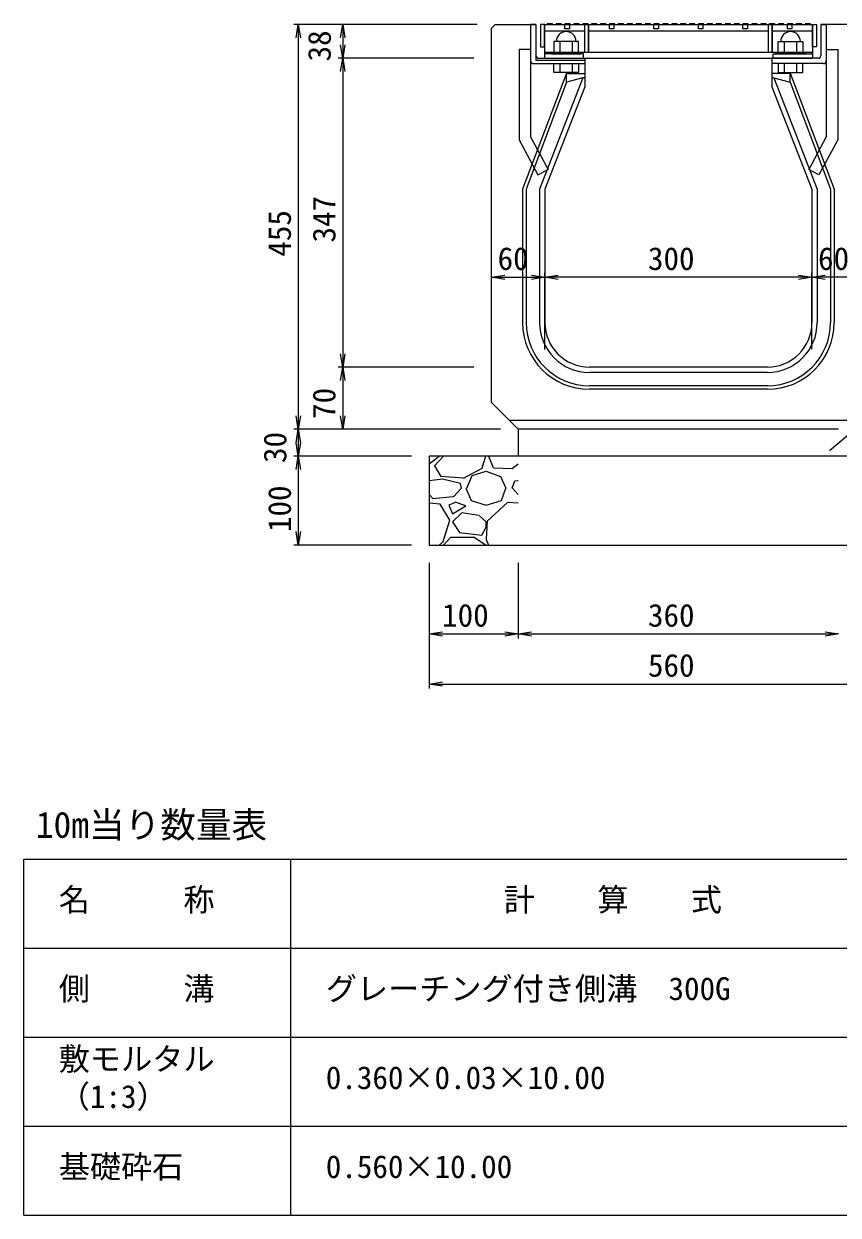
# Model space of a CAD drawing. Units: millimetres on the paper, with parts at other scales. Extents: x 0 to 841, y 0 to 594.
# Drawn here: x 452.3 to 543.7, y 345.7 to 479.6 of the extents above; entities that cross this region are included whole.
import ezdxf
from ezdxf.enums import TextEntityAlignment as Align

# ---------------------------------------------------------------- set-up
doc = ezdxf.new("R2010")
doc.units = ezdxf.units.MM
for name, color, linetype, lineweight in [('D-MTR-FRAM（材料表図枠）', 2, 'Continuous', 18), ('D-STR-DIM（寸法）', 7, 'Continuous', 18), ('D-STR-HTXT（旗揚げ）', 7, 'Continuous', 18), ('D-STR-STR1（構造物）', 7, 'Continuous', 18), ('D-STR-STRn（構造物）', 7, 'Continuous', 18), ('D-STR（構造物外形線）', 1, 'Continuous', 18)]:
    doc.layers.add(name, color=color, linetype=linetype, lineweight=lineweight)
doc.layers.add('D-MTR-TXT(文字列）', color=7, linetype='Continuous')
doc.layers.add('D-MTR（材料表タイトル）', color=7, linetype='Continuous')
doc.styles.add('ＭＳ ゴシック', font='')
doc.styles.get('ＭＳ ゴシック').set_extended_font_data('MS Gothic')

msp = doc.modelspace()

# ---------------------------------------------------------------- linework, layer by layer
at = {"layer": 'D-MTR-FRAM（材料表図枠）'}
for p, q in [((452.252, 385.703), (592.252, 385.703)), ((452.252, 345.703), (452.252, 385.703)), ((482.252, 345.703), (482.252, 385.703)), ((452.252, 375.703), (592.252, 375.703)), ((452.252, 365.703), (592.252, 365.703)), ((452.252, 355.703), (592.252, 355.703)), ((452.252, 345.703), (592.252, 345.703))]:
    msp.add_line(p, q, dxfattribs=at)
at = {"layer": 'D-STR-DIM（寸法）'}
for p, q in [((503.189, 479.515), (482.579, 479.515)), ((482.829, 478.015), (483.079, 479.515)), ((483.079, 479.515), (483.079, 479.315)), ((483.079, 479.515), (483.329, 478.015)), ((483.079, 479.315), (483.079, 434.215)), ((503.189, 479.515), (487.582, 479.515)), ((487.832, 478.015), (488.082, 479.515)), ((488.082, 479.515), (488.082, 479.315)), ((488.082, 479.515), (488.332, 478.015)), ((488.082, 479.315), (488.082, 475.915)), ((488.082, 475.715), (487.832, 477.215)), ((488.332, 477.215), (488.082, 475.715)), ((514.574, 477.615), (511.803, 477.615)), ((511.803, 477.615), (511.803, 476.365)), ((512.496, 476.365), (512.496, 477.615)), ((513.881, 476.365), (513.881, 477.615)), ((514.574, 476.365), (514.574, 477.615)), ((537.003, 477.615), (539.774, 477.615)), ((537.003, 476.365), (537.003, 477.615)), ((537.696, 476.365), (537.696, 477.615)), ((539.081, 476.365), (539.081, 477.615)), ((539.774, 477.615), (539.774, 476.365)), ((502.789, 475.715), (487.582, 475.715)), ((502.789, 475.715), (487.582, 475.715)), ((487.832, 474.215), (488.082, 475.715)), ((488.082, 475.715), (488.082, 475.915)), ((488.082, 475.715), (488.082, 475.515)), ((488.082, 475.715), (488.332, 474.215)), ((488.082, 475.515), (488.082, 441.215)), ((514.839, 476.365), (511.539, 476.365)), ((511.539, 476.365), (511.539, 476.215)), ((511.539, 476.215), (513.189, 476.215)), ((511.803, 476.365), (514.574, 476.365)), ((513.189, 476.215), (514.839, 476.215)), ((514.839, 476.215), (514.839, 476.365)), ((536.739, 476.365), (540.039, 476.365)), ((536.739, 476.215), (536.739, 476.365)), ((538.389, 476.215), (536.739, 476.215)), ((539.774, 476.365), (537.003, 476.365)), ((540.039, 476.215), (538.389, 476.215)), ((540.039, 476.365), (540.039, 476.215)), ((511.803, 475.115), (514.574, 475.115)), ((511.803, 474.115), (511.803, 475.115)), ((514.574, 474.115), (511.803, 474.115)), ((512.496, 474.115), (512.496, 475.115)), ((513.881, 474.115), (513.881, 475.115)), ((514.574, 475.115), (514.574, 474.115)), ((539.774, 475.115), (537.003, 475.115)), ((537.003, 475.115), (537.003, 474.115)), ((537.003, 474.115), (539.774, 474.115)), ((537.696, 474.115), (537.696, 475.115)), ((539.081, 474.115), (539.081, 475.115)), ((539.774, 474.115), (539.774, 475.115)), ((504.789, 443.015), (504.789, 451.6)), ((504.789, 451.1), (506.289, 451.35)), ((509.289, 451.35), (510.789, 451.1)), ((510.789, 443.015), (510.789, 451.6)), ((510.789, 442.975), (510.789, 451.6)), ((510.789, 451.1), (512.289, 451.35)), ((539.289, 451.35), (540.789, 451.1)), ((540.789, 443.015), (540.789, 451.6)), ((540.789, 443.015), (540.789, 451.6)), ((540.789, 451.1), (542.289, 451.35)), ((504.789, 451.1), (504.989, 451.1)), ((506.289, 450.85), (504.789, 451.1)), ((504.989, 451.1), (510.589, 451.1)), ((510.789, 451.1), (509.289, 450.85)), ((510.789, 451.1), (510.589, 451.1)), ((510.789, 451.1), (510.989, 451.1)), ((512.289, 450.85), (510.789, 451.1)), ((540.589, 451.1), (510.989, 451.1)), ((540.789, 451.1), (539.289, 450.85)), ((540.789, 451.1), (540.589, 451.1)), ((540.789, 451.1), (540.989, 451.1)), ((542.289, 450.85), (540.789, 451.1)), ((546.589, 451.1), (540.989, 451.1)), ((488.082, 441.015), (487.832, 442.515)), ((488.332, 442.515), (488.082, 441.015)), ((502.789, 441.015), (487.582, 441.015)), ((502.789, 441.015), (487.582, 441.015)), ((487.832, 439.515), (488.082, 441.015)), ((488.082, 441.015), (488.082, 441.215)), ((488.082, 441.015), (488.082, 440.815)), ((488.082, 441.015), (488.332, 439.515)), ((488.082, 440.815), (488.082, 434.215)), ((483.079, 434.015), (482.829, 435.515)), ((483.329, 435.515), (483.079, 434.015)), ((488.082, 434.015), (487.832, 435.515)), ((488.332, 435.515), (488.082, 434.015)), ((505.789, 434.015), (482.579, 434.015)), ((505.789, 434.015), (482.579, 434.015)), ((482.829, 432.515), (483.079, 434.015)), ((483.079, 434.015), (483.079, 434.215)), ((483.079, 434.015), (483.079, 433.815)), ((483.079, 434.015), (483.329, 432.515)), ((483.079, 433.815), (483.079, 431.215)), ((505.789, 434.015), (487.582, 434.015)), ((488.082, 434.015), (488.082, 434.215)), ((483.079, 431.015), (482.829, 432.515)), ((483.329, 432.515), (483.079, 431.015)), ((483.079, 431.015), (483.079, 431.215)), ((495.789, 431.015), (482.579, 431.015)), ((495.789, 431.015), (482.579, 431.015)), ((482.829, 429.515), (483.079, 431.015)), ((483.079, 431.015), (483.079, 430.815)), ((483.079, 431.015), (483.329, 429.515)), ((483.079, 430.815), (483.079, 421.215)), ((483.079, 421.015), (482.829, 422.515)), ((483.329, 422.515), (483.079, 421.015)), ((495.789, 421.015), (482.579, 421.015)), ((483.079, 421.015), (483.079, 421.215)), ((497.789, 419.015), (497.789, 404.893)), ((497.789, 419.015), (497.789, 410.515)), ((507.789, 419.015), (507.789, 410.515)), ((507.789, 419.015), (507.789, 410.515)), ((497.789, 411.015), (499.289, 411.265)), ((506.289, 411.265), (507.789, 411.015)), ((507.789, 411.015), (509.289, 411.265)), ((542.289, 411.265), (543.789, 411.015)), ((497.789, 411.015), (497.989, 411.015)), ((499.289, 410.765), (497.789, 411.015)), ((497.989, 411.015), (507.589, 411.015)), ((507.789, 411.015), (506.289, 410.765)), ((507.789, 411.015), (507.589, 411.015)), ((507.789, 411.015), (507.989, 411.015)), ((509.289, 410.765), (507.789, 411.015)), ((507.989, 411.015), (543.589, 411.015)), ((543.789, 411.015), (542.289, 410.765)), ((543.789, 411.015), (543.589, 411.015)), ((497.789, 405.393), (499.289, 405.643)), ((497.789, 405.393), (497.989, 405.393)), ((499.289, 405.143), (497.789, 405.393)), ((497.989, 405.393), (553.589, 405.393))]:
    msp.add_line(p, q, dxfattribs=at)
for centre in [(513.189, 477.615), (538.389, 477.615)]:
    msp.add_arc(centre, 1.1, 0, 180, dxfattribs=at)
at = {"layer": 'D-STR-HTXT（旗揚げ）'}
msp.add_line((542.769, 431.649), (554.686, 441.662), dxfattribs=at)
at = {"layer": 'D-STR-STR1（構造物）'}
for p, q in [((509.189, 479.515), (509.189, 466.883)), ((509.789, 479.515), (509.189, 479.515)), ((509.189, 479.515), (509.789, 479.515)), ((509.789, 479.515), (509.789, 476.015)), ((510.739, 479.515), (510.289, 479.515)), ((510.289, 479.515), (510.289, 477.015)), ((510.789, 479.515), (510.289, 479.515)), ((510.739, 477.015), (510.739, 479.515)), ((510.739, 479.515), (510.739, 475.715)), ((510.739, 479.515), (515.239, 479.515)), ((511.039, 479.585), (511.039, 479.515)), ((511.639, 479.585), (511.039, 479.585)), ((511.639, 479.515), (511.639, 479.585)), ((512.039, 479.585), (512.039, 479.515)), ((512.639, 479.585), (512.039, 479.585)), ((512.639, 479.515), (512.639, 479.585)), ((513.039, 479.585), (513.039, 479.515)), ((513.639, 479.585), (513.039, 479.585)), ((513.039, 479.015), (513.039, 479.515)), ((513.039, 479.515), (513.539, 479.515)), ((513.539, 479.515), (513.539, 479.015)), ((513.639, 479.515), (513.639, 479.585)), ((514.039, 479.585), (514.039, 479.515)), ((514.639, 479.585), (514.039, 479.585)), ((514.639, 479.515), (514.639, 479.585)), ((515.039, 479.585), (515.039, 479.515)), ((515.639, 479.585), (515.039, 479.585)), ((515.239, 479.515), (515.239, 476.415)), ((515.689, 479.515), (515.239, 479.515)), ((515.239, 479.515), (515.239, 476.415)), ((515.239, 479.515), (515.689, 479.515)), ((515.639, 479.515), (515.639, 479.585)), ((515.689, 479.515), (515.689, 476.415)), ((515.689, 476.415), (515.689, 479.515)), ((515.689, 479.515), (535.889, 479.515)), ((516.039, 479.585), (516.039, 479.515)), ((516.639, 479.585), (516.039, 479.585)), ((516.639, 479.515), (516.639, 479.585)), ((517.039, 479.585), (517.039, 479.515)), ((517.639, 479.585), (517.039, 479.585)), ((517.639, 479.515), (517.639, 479.585)), ((518.039, 479.585), (518.039, 479.515)), ((518.639, 479.585), (518.039, 479.585)), ((518.039, 479.015), (518.039, 479.515)), ((518.039, 479.515), (518.539, 479.515)), ((518.539, 479.515), (518.539, 479.015)), ((518.639, 479.515), (518.639, 479.585)), ((519.039, 479.585), (519.039, 479.515)), ((519.639, 479.585), (519.039, 479.585)), ((519.639, 479.515), (519.639, 479.585)), ((520.039, 479.585), (520.039, 479.515)), ((520.639, 479.585), (520.039, 479.585)), ((520.639, 479.515), (520.639, 479.585)), ((521.039, 479.585), (521.039, 479.515)), ((521.639, 479.585), (521.039, 479.585)), ((521.639, 479.515), (521.639, 479.585)), ((522.039, 479.585), (522.039, 479.515)), ((522.639, 479.585), (522.039, 479.585)), ((522.639, 479.515), (522.639, 479.585)), ((523.039, 479.585), (523.039, 479.515)), ((523.639, 479.585), (523.039, 479.585)), ((523.039, 479.015), (523.039, 479.515)), ((523.039, 479.515), (523.539, 479.515)), ((523.539, 479.515), (523.539, 479.015)), ((523.639, 479.515), (523.639, 479.585)), ((524.039, 479.585), (524.039, 479.515)), ((524.639, 479.585), (524.039, 479.585)), ((524.639, 479.515), (524.639, 479.585)), ((525.039, 479.585), (525.039, 479.515)), ((525.639, 479.585), (525.039, 479.585)), ((525.639, 479.515), (525.639, 479.585)), ((526.039, 479.585), (526.039, 479.515)), ((526.639, 479.585), (526.039, 479.585)), ((526.639, 479.515), (526.639, 479.585)), ((527.039, 479.585), (527.039, 479.515)), ((527.639, 479.585), (527.039, 479.585)), ((527.639, 479.515), (527.639, 479.585)), ((528.039, 479.585), (528.039, 479.515)), ((528.639, 479.585), (528.039, 479.585)), ((528.039, 479.015), (528.039, 479.515)), ((528.039, 479.515), (528.539, 479.515)), ((528.539, 479.515), (528.539, 479.015)), ((528.639, 479.515), (528.639, 479.585)), ((529.039, 479.585), (529.039, 479.515)), ((529.639, 479.585), (529.039, 479.585)), ((529.639, 479.515), (529.639, 479.585)), ((530.039, 479.585), (530.039, 479.515)), ((530.639, 479.585), (530.039, 479.585)), ((530.639, 479.515), (530.639, 479.585)), ((531.039, 479.585), (531.039, 479.515)), ((531.639, 479.585), (531.039, 479.585)), ((531.639, 479.515), (531.639, 479.585)), ((532.039, 479.585), (532.039, 479.515)), ((532.639, 479.585), (532.039, 479.585)), ((532.639, 479.515), (532.639, 479.585)), ((533.039, 479.585), (533.039, 479.515)), ((533.639, 479.585), (533.039, 479.585)), ((533.039, 479.015), (533.039, 479.515)), ((533.039, 479.515), (533.539, 479.515)), ((533.539, 479.515), (533.539, 479.015)), ((533.639, 479.515), (533.639, 479.585)), ((534.039, 479.585), (534.039, 479.515)), ((534.639, 479.585), (534.039, 479.585)), ((534.639, 479.515), (534.639, 479.585)), ((535.039, 479.585), (535.039, 479.515)), ((535.639, 479.585), (535.039, 479.585)), ((535.639, 479.515), (535.639, 479.585)), ((535.789, 479.515), (535.889, 479.365)), ((535.889, 479.515), (535.889, 476.415)), ((536.339, 479.515), (535.889, 479.515)), ((535.889, 479.515), (535.889, 476.415)), ((535.889, 479.515), (536.339, 479.515)), ((536.039, 479.585), (536.039, 479.515)), ((536.639, 479.585), (536.039, 479.585)), ((536.339, 479.515), (536.339, 476.415)), ((536.339, 476.415), (536.339, 479.515)), ((536.339, 479.515), (540.839, 479.515)), ((536.639, 479.515), (536.639, 479.585)), ((537.039, 479.585), (537.039, 479.515)), ((537.639, 479.585), (537.039, 479.585)), ((537.639, 479.515), (537.639, 479.585)), ((538.039, 479.585), (538.039, 479.515)), ((538.639, 479.585), (538.039, 479.585)), ((538.039, 479.015), (538.039, 479.515)), ((538.039, 479.515), (538.539, 479.515)), ((538.539, 479.515), (538.539, 479.015)), ((538.639, 479.515), (538.639, 479.585)), ((539.039, 479.585), (539.039, 479.515)), ((539.639, 479.585), (539.039, 479.585)), ((539.639, 479.515), (539.639, 479.585)), ((540.039, 479.585), (540.039, 479.515)), ((540.639, 479.585), (540.039, 479.585)), ((540.639, 479.515), (540.639, 479.585)), ((540.789, 479.515), (541.289, 479.515)), ((540.839, 479.515), (541.289, 479.515)), ((540.839, 477.015), (540.839, 479.515)), ((540.839, 479.515), (540.839, 475.715)), ((541.289, 479.515), (541.289, 477.015)), ((541.789, 479.515), (542.389, 479.515)), ((542.389, 479.515), (541.789, 479.515)), ((541.789, 479.515), (541.789, 476.015)), ((542.389, 479.515), (542.389, 466.883)), ((509.189, 478.615), (509.189, 475.415)), ((510.739, 478.815), (515.239, 478.815)), ((513.539, 479.015), (513.039, 479.015)), ((515.689, 478.815), (535.889, 478.815)), ((518.539, 479.015), (518.039, 479.015)), ((523.539, 479.015), (523.039, 479.015)), ((528.539, 479.015), (528.039, 479.015)), ((533.539, 479.015), (533.039, 479.015)), ((536.339, 478.815), (540.839, 478.815)), ((538.539, 479.015), (538.039, 479.015)), ((542.389, 478.615), (542.389, 475.415)), ((509.189, 476.692), (507.889, 476.692)), ((507.889, 476.692), (507.889, 466.556)), ((510.289, 477.015), (510.739, 477.015)), ((541.289, 477.015), (540.839, 477.015)), ((542.389, 476.692), (543.689, 476.692)), ((543.689, 476.692), (543.689, 466.556)), ((510.089, 475.715), (540.839, 475.715)), ((510.739, 476.415), (515.239, 476.415)), ((510.739, 476.215), (510.739, 475.715)), ((515.139, 476.215), (510.739, 476.215)), ((510.739, 475.715), (515.139, 475.715)), ((515.139, 475.715), (515.139, 476.215)), ((515.239, 476.415), (515.689, 476.415)), ((515.239, 476.415), (515.689, 476.415)), ((515.289, 475.715), (515.289, 475.115)), ((515.689, 476.415), (535.889, 476.415)), ((535.889, 476.415), (536.339, 476.415)), ((535.889, 476.415), (536.339, 476.415)), ((536.289, 475.715), (536.289, 475.115)), ((541.489, 475.715), (536.289, 475.715)), ((536.339, 476.415), (540.839, 476.415)), ((536.439, 476.215), (540.839, 476.215)), ((536.439, 475.715), (536.439, 476.215)), ((540.839, 475.715), (536.439, 475.715)), ((540.839, 476.215), (540.839, 475.715)), ((513.213, 474.024), (508.289, 461.015)), ((509.489, 475.115), (515.289, 475.115)), ((513.213, 474.015), (515.289, 474.015)), ((513.217, 473.015), (513.213, 474.015)), ((542.089, 475.115), (536.289, 475.115)), ((538.365, 474.015), (536.289, 474.015)), ((538.36, 473.015), (538.365, 474.015)), ((538.365, 474.024), (543.289, 461.015)), ((513.217, 473.024), (508.689, 461.015)), ((515.066, 473.515), (510.189, 461.015)), ((515.066, 473.515), (513.217, 473.015)), ((515.289, 473.515), (515.066, 473.515)), ((536.289, 473.515), (536.511, 473.515)), ((536.511, 473.515), (541.389, 461.015)), ((536.511, 473.515), (538.36, 473.015)), ((538.36, 473.024), (542.889, 461.015)), ((507.889, 466.556), (510.007, 462.604)), ((509.189, 466.883), (511.153, 463.218)), ((542.389, 466.883), (540.425, 463.218)), ((543.689, 466.556), (541.57, 462.604)), ((510.007, 462.604), (511.153, 463.218)), ((541.57, 462.604), (540.425, 463.218)), ((508.289, 461.015), (508.289, 446.015)), ((508.689, 461.015), (508.689, 446.015)), ((510.189, 461.015), (510.189, 446.015)), ((541.389, 461.015), (541.389, 446.015)), ((542.889, 461.015), (542.889, 446.015)), ((543.289, 461.015), (543.289, 446.015)), ((535.789, 440.415), (515.789, 440.415)), ((535.789, 438.915), (515.789, 438.915)), ((535.789, 438.515), (515.789, 438.515))]:
    msp.add_line(p, q, dxfattribs=at)
for centre, radius, start, end in [((509.489, 475.415), 0.3, 180, 270), ((510.089, 476.015), 0.3, 180, 270), ((541.489, 476.015), 0.3, 270, 0), ((542.089, 475.415), 0.3, 270, 0), ((515.789, 446.015), 7.5, 180, 270), ((515.789, 446.015), 7.1, 180, 270), ((515.789, 446.015), 5.6, 180, 270), ((535.789, 446.015), 5.6, 270, 0), ((535.789, 446.015), 7.1, 270, 0), ((535.789, 446.015), 7.5, 270, 0)]:
    msp.add_arc(centre, radius, start, end, dxfattribs=at)
at = {"layer": 'D-STR-STRn（構造物）'}
for p, q in [((507.789, 434.015), (507.789, 431.015)), ((507.789, 431.015), (497.789, 431.015)), ((497.789, 431.015), (497.789, 421.015)), ((497.789, 430.145), (498.914, 431.015)), ((498.406, 429.911), (499.4, 431.015)), ((499.126, 428.706), (498.426, 429.906)), ((504.109, 431.01), (503.709, 429.61)), ((504.45, 431.015), (504.99, 429.734)), ((507.106, 429.618), (507.789, 430.145)), ((547.789, 431.015), (507.789, 431.015)), ((501.6, 428.532), (499.1, 428.732)), ((503.711, 429.604), (501.611, 428.504)), ((502.004, 427.41), (502.604, 428.81)), ((502.607, 428.811), (504.207, 429.311)), ((504.202, 429.31), (505.802, 428.71)), ((505, 429.706), (507.1, 429.606)), ((505.807, 428.708), (506.407, 427.408)), ((499.315, 428.399), (497.789, 428.239)), ((501.302, 427.917), (499.302, 428.417)), ((501.406, 427.411), (500.506, 426.411)), ((501.407, 427.405), (501.307, 427.905)), ((501.897, 427.414), (502.497, 426.014)), ((505.903, 426.015), (506.403, 427.415)), ((507.789, 426.695), (507.103, 427.444)), ((507.104, 427.413), (507.404, 428.213)), ((507.789, 428.239), (507.415, 428.199)), ((498.203, 426.243), (497.789, 426.695)), ((500.499, 426.417), (498.199, 426.217)), ((500.705, 425.807), (500.005, 425.507)), ((501.909, 425.413), (500.709, 425.813)), ((502.498, 426.004), (504.198, 425.504)), ((504.211, 425.505), (505.911, 426.005)), ((506.608, 425.81), (504.308, 423.71)), ((507.789, 425.702), (506.609, 425.801)), ((499.009, 425.601), (497.789, 425.702)), ((500.128, 423.817), (499.028, 425.617)), ((500.002, 425.511), (500.402, 424.511)), ((500.402, 424.513), (501.902, 425.413)), ((501.406, 424.611), (500.406, 423.611)), ((503.417, 424.316), (501.417, 424.616)), ((499.307, 421.308), (500.107, 423.808)), ((500.403, 423.614), (501.203, 422.414)), ((504.227, 423.59), (503.427, 424.29)), ((504.301, 423.716), (504.201, 421.616)), ((504.206, 423.011), (504.206, 423.611)), ((499.4, 421.015), (500.206, 421.911)), ((500.206, 421.911), (502.806, 421.911)), ((501.209, 422.407), (503.709, 422.107)), ((502.803, 421.934), (504.103, 421.034)), ((503.709, 422.112), (504.209, 423.012)), ((497.789, 421.015), (553.789, 421.015)), ((498.915, 421.015), (499.306, 421.318)), ((504.19, 421.634), (504.45, 421.015))]:
    msp.add_line(p, q, dxfattribs=at)
at = {"layer": 'D-STR（構造物外形線）'}
for p, q in [((505.189, 479.515), (504.789, 479.115)), ((505.189, 479.515), (509.789, 479.515)), ((509.789, 479.515), (509.789, 475.515)), ((546.389, 479.515), (541.789, 479.515)), ((504.789, 437.015), (504.789, 479.115)), ((509.789, 475.515), (515.289, 475.515)), ((515.289, 475.515), (515.289, 472.515)), ((536.289, 475.515), (536.289, 472.515)), ((515.289, 472.515), (510.789, 461.015)), ((536.289, 472.515), (540.789, 461.015)), ((510.789, 461.015), (510.789, 446.015)), ((540.789, 461.015), (540.789, 446.015)), ((535.789, 441.015), (515.789, 441.015)), ((507.789, 434.015), (504.789, 437.015)), ((544.789, 435.015), (506.789, 435.015)), ((543.789, 434.015), (507.789, 434.015))]:
    msp.add_line(p, q, dxfattribs=at)
for centre, start, end in [((515.789, 446.015), 180, 270), ((535.789, 446.015), 270, 0)]:
    msp.add_arc(centre, 5, start, end, dxfattribs=at)

# ---------------------------------------------------------------- texts
at = {"layer": 'D-MTR-TXT(文字列）', "style": 'ＭＳ ゴシック'}
for s, p in [('名\u3000\u3000\u3000称', (456.175, 379.106)), ('計\u3000\u3000算\u3000\u3000式', (506.183, 379.106)), ('側\u3000\u3000\u3000溝', (456.175, 369.106)), ('グレーチング付き側溝\u3000300G', (486.175, 369.106)), ('敷モルタル', (456.175, 361.206)), ('0.360×0.03×10.00', (486.175, 359.106)), ('（1:3）', (456.175, 356.984)), ('基礎砕石', (456.175, 349.106)), ('0.560×10.00', (486.175, 349.106))]:
    msp.add_text(s, height=2.566, dxfattribs=at).set_placement(p, align=Align.BOTTOM_LEFT)
at = {"layer": 'D-MTR（材料表タイトル）', "style": 'ＭＳ ゴシック'}
msp.add_text('10m当り数量表', height=2.933, dxfattribs=at).set_placement((453.594, 387.228), align=Align.BOTTOM_LEFT)
at = {"layer": 'D-STR-DIM（寸法）', "style": 'ＭＳ ゴシック'}
for s, p in [('38', (487.507, 475.359)), ('347', (488.032, 455.008)), ('455', (483.029, 453.416)), ('70', (488.032, 435.188)), ('30', (482.521, 430.232)), ('100', (483.029, 422.471))]:
    msp.add_text(s, height=2.566, rotation=90, dxfattribs=at).set_placement(p, align=Align.BOTTOM_LEFT)
for s, p in [('60', (505.479, 451.15)), ('300', (522.369, 451.15)), ('60', (541.479, 451.15)), ('100', (499.244, 411.065)), ('360', (522.369, 411.065)), ('560', (522.369, 405.443))]:
    msp.add_text(s, height=2.566, dxfattribs=at).set_placement(p, align=Align.BOTTOM_LEFT)

doc.saveas('drawing.dxf')
